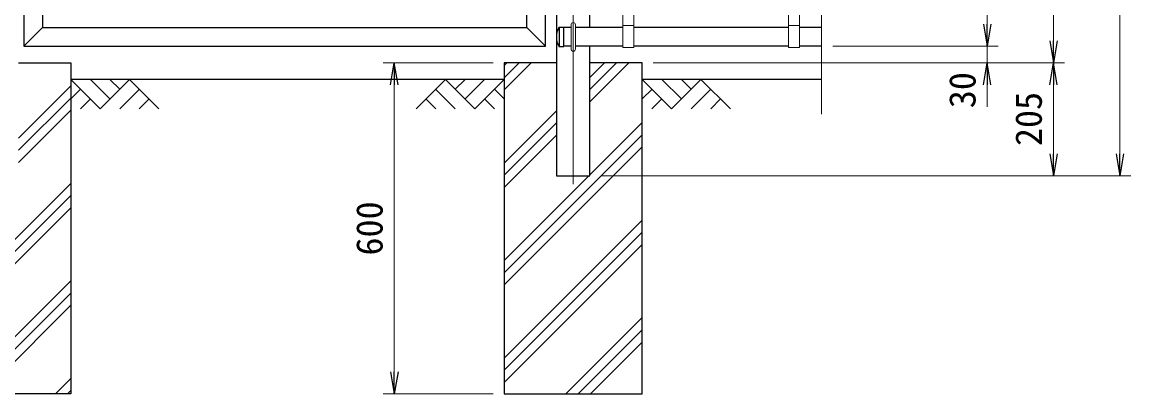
# Model space of a CAD drawing. Units: millimetres, scale not verified. Extents: x -4200 to 4200, y -2970 to 2970.
# Drawn here: x -2582 to -574, y -1138 to -465 of the extents above; entities that cross this region are included whole.
import ezdxf
from ezdxf.enums import TextEntityAlignment as Align

# ---------------------------------------------------------------- set-up
doc = ezdxf.new("R2010")
doc.units = ezdxf.units.MM
doc.header["$LTSCALE"] = 10
doc.linetypes.add('USER1', pattern=[50.8, 31.75, -6.35, 6.35, -6.35])
for name, color, linetype, lineweight in [('0-0_D-STR1', 1, 'Continuous', 25), ('0-1_D-DCR-HCH', 7, 'Continuous', 13), ('0-3_D-STR3', 3, 'Continuous', 13), ('0-4_D-BMK', 2, 'USER1', 13), ('0-5_D-STR4', 7, 'Continuous', 25), ('0-6_D-BGD', 7, 'Continuous', 25), ('0-8_D-STR-DIM', 7, 'Continuous', 13)]:
    doc.layers.add(name, color=color, linetype=linetype, lineweight=lineweight)
doc.layers.add('0-9_0', color=7, linetype='Continuous')
doc.styles.add('ＭＳ ゴシック', font='')
doc.styles.get('ＭＳ ゴシック').set_extended_font_data('MS Gothic')

# ---------------------------------------------------------------- blocks, each defined once
blk = doc.blocks.new('_Open')
at = {"layer": '0-9_0'}
blk.add_line((-10, 1.667), (0, 0), dxfattribs=at)
blk.add_lwpolyline([(-10, -1.667), (0, 0), (-10, 0)], dxfattribs=at)

msp = doc.modelspace()

# ---------------------------------------------------------------- linework, layer by layer
at = {"layer": '0-0_D-STR1'}
for p, q in [((-1633.98, -508.41), (-1633.98, 361.59)), ((-1667.98, -474.41), (-1667.98, 327.59)), ((-1553.48, -474.41), (-1553.48, 327.59)), ((-2578.98, -81.41), (-2578.98, -508.41)), ((-2544.98, -81.41), (-2544.98, -474.41)), ((-2544.98, -474.41), (-2578.98, -508.41)), ((-2544.98, -474.41), (-1667.98, -474.41)), ((-1667.98, -474.41), (-1633.98, -508.41)), ((-1609.06, -473.91), (-1600.73, -473.91)), ((-1608.73, -508.91), (-1608.73, -473.91)), ((-1600.73, -508.91), (-1600.73, -473.91)), ((-1587.73, -474.41), (-1600.73, -474.41)), ((-1493.73, -474.41), (-1579.73, -474.41)), ((-1193.73, -474.41), (-1473.73, -474.41)), ((-1133.73, -474.41), (-1173.73, -474.41)), ((-2578.98, -508.41), (-1633.98, -508.41)), ((-1609.06, -508.91), (-1600.73, -508.91)), ((-1587.73, -508.41), (-1600.73, -508.41)), ((-1493.73, -508.41), (-1579.73, -508.41)), ((-1193.73, -508.41), (-1473.73, -508.41)), ((-1133.73, -508.41), (-1173.73, -508.41))]:
    msp.add_line(p, q, dxfattribs=at)
msp.add_lwpolyline([(-1613.98, 377.59), (-1613.98, -743.41), (-1553.48, -743.41), (-1553.48, -508.41)], dxfattribs=at)
for centre, radius, start, end in [((-1578.5, -491.41), 35.72, 151.52136, 208.47864), ((-1609.06, -474.91), 1, 90, 147.70173), ((-1609.06, -507.91), 1, 212.29827, 270)]:
    msp.add_arc(centre, radius, start, end, dxfattribs=at)
at = {"layer": '0-1_D-DCR-HCH'}
for p, q in [((-1708.73, -587.39), (-1659.74, -538.41)), ((-1708.73, -565.29), (-1681.84, -538.41)), ((-1708.73, -543.2), (-1703.94, -538.41)), ((-1553.48, -608.92), (-1482.96, -538.41)), ((-1553.48, -586.82), (-1505.06, -538.41)), ((-1553.48, -564.72), (-1527.16, -538.41)), ((-2588.48, -674.81), (-2493.73, -580.06)), ((-2440.51, -621.62), (-2493.73, -568.41)), ((-2422.78, -603.88), (-2458.25, -568.41)), ((-2387.3, -568.41), (-2440.51, -621.62)), ((-2405.04, -586.14), (-2422.78, -568.41)), ((-2387.3, -568.41), (-2334.09, -621.62)), ((-1815.15, -568.41), (-1868.36, -621.62)), ((-1815.15, -568.41), (-1761.94, -621.62)), ((-1797.41, -586.14), (-1779.67, -568.41)), ((-1779.67, -603.88), (-1744.2, -568.41)), ((-1761.94, -621.62), (-1708.73, -568.41)), ((-1405.51, -621.62), (-1458.73, -568.41)), ((-1387.78, -603.88), (-1423.25, -568.41)), ((-1352.3, -568.41), (-1405.51, -621.62)), ((-1369.95, -586.24), (-1387.78, -568.41)), ((-1352.3, -568.41), (-1299.09, -621.62)), ((-2588.48, -696.91), (-2493.73, -602.16)), ((-2475.99, -586.14), (-2493.73, -603.8)), ((-2369.56, -586.14), (-2405.2, -621.62)), ((-1832.89, -586.14), (-1797.25, -621.62)), ((-1726.46, -586.14), (-1708.73, -603.8)), ((-1440.99, -586.14), (-1458.73, -603.8)), ((-1334.56, -586.14), (-1370.2, -621.62)), ((-2458.25, -603.88), (-2476.07, -621.62)), ((-2351.83, -603.88), (-2369.65, -621.62)), ((-1850.62, -603.88), (-1832.81, -621.62)), ((-1744.2, -603.88), (-1726.38, -621.62)), ((-1423.25, -603.88), (-1441.07, -621.62)), ((-1316.83, -603.88), (-1334.65, -621.62)), ((-2588.48, -719.01), (-2493.73, -624.26)), ((-1708.73, -719.97), (-1613.98, -625.22)), ((-1708.73, -742.07), (-1613.98, -647.32)), ((-1553.48, -741.5), (-1458.73, -646.75)), ((-1708.73, -918.85), (-1458.73, -668.85)), ((-1708.73, -764.17), (-1613.98, -669.42)), ((-1708.73, -940.94), (-1458.73, -690.94)), ((-2743.73, -1006.84), (-2493.73, -756.84)), ((-1708.73, -896.75), (-1555.38, -743.41)), ((-2743.73, -1028.94), (-2493.73, -778.94)), ((-2743.73, -1051.03), (-2493.73, -801.03)), ((-1708.73, -1073.53), (-1458.73, -823.53)), ((-1708.73, -1095.62), (-1458.73, -845.62)), ((-1708.73, -1117.72), (-1458.73, -867.72)), ((-2698.51, -1138.41), (-2493.73, -933.62)), ((-2676.42, -1138.41), (-2493.73, -955.71)), ((-2654.32, -1138.41), (-2493.73, -977.81)), ((-1596.83, -1138.41), (-1458.73, -1000.3)), ((-1574.73, -1138.41), (-1458.73, -1022.4)), ((-1552.63, -1138.41), (-1458.73, -1044.5)), ((-2521.74, -1138.41), (-2493.73, -1110.39)), ((-2499.64, -1138.41), (-2493.73, -1132.49))]:
    msp.add_line(p, q, dxfattribs=at)
at = {"layer": '0-3_D-STR3'}
for p, q in [((-1493.73, -510.41), (-1493.73, -445.41)), ((-1473.73, -510.41), (-1473.73, -445.41)), ((-1193.73, -510.41), (-1193.73, -445.41)), ((-1173.73, -510.41), (-1173.73, -445.41)), ((-1587.73, -513.41), (-1587.73, -469.41)), ((-1579.73, -513.41), (-1579.73, -469.41)), ((-1473.73, -470.41), (-1493.73, -470.41)), ((-1173.73, -470.41), (-1193.73, -470.41)), ((-1473.73, -510.41), (-1493.73, -510.41)), ((-1173.73, -510.41), (-1193.73, -510.41))]:
    msp.add_line(p, q, dxfattribs=at)
for centre, start, end in [((-1583.73, -469.41), 0, 180), ((-1583.73, -513.41), 180, 0)]:
    msp.add_arc(centre, 4, start, end, dxfattribs=at)
at = {"layer": '0-4_D-BMK'}
msp.add_line((-1583.73, -758.41), (-1583.73, 401.59), dxfattribs=at)
at = {"layer": '0-5_D-STR4'}
for p, q in [((-1613.98, -538.41), (-1708.73, -538.41)), ((-1458.73, -538.41), (-1553.48, -538.41))]:
    msp.add_line(p, q, dxfattribs=at)
for points in [[(-2588.48, -538.41), (-2493.73, -538.41), (-2493.73, -1138.41), (-2743.73, -1138.41), (-2743.73, -538.41)], [(-1708.73, -538.41), (-1708.73, -1138.41), (-1458.73, -1138.41), (-1458.73, -538.41)]]:
    msp.add_lwpolyline(points, dxfattribs=at)
at = {"layer": '0-6_D-BGD'}
for p, q in [((-1708.73, -568.41), (-2493.73, -568.41)), ((-1133.73, -568.41), (-1458.73, -568.41))]:
    msp.add_line(p, q, dxfattribs=at)
at = {"layer": '0-8_D-STR-DIM'}
for p, q in [((-593.73, -703.41), (-593.73, 346.59)), ((-833.73, -468.41), (-833.73, 321.59)), ((-713.73, -498.41), (-713.73, 321.59)), ((-1133.73, -631.41), (-1133.73, -89.06)), ((-833.73, -468.41), (-833.73, -428.41)), ((-1113.73, -508.41), (-813.73, -508.41)), ((-1113.73, -508.41), (-813.73, -508.41)), ((-833.73, -538.41), (-833.73, -508.41)), ((-1728.73, -538.41), (-1927.74, -538.41)), ((-1438.73, -538.41), (-813.73, -538.41)), ((-1438.73, -538.41), (-693.73, -538.41)), ((-1438.73, -538.41), (-693.73, -538.41)), ((-1907.74, -1098.41), (-1907.74, -578.41)), ((-833.73, -578.41), (-833.73, -618.41)), ((-713.73, -578.41), (-713.73, -703.41)), ((-1533.48, -743.41), (-573.73, -743.41)), ((-1533.48, -743.41), (-693.73, -743.41)), ((-1728.73, -1138.41), (-1927.74, -1138.41))]:
    msp.add_line(p, q, dxfattribs=at)

# ---------------------------------------------------------------- block references
at = {"layer": '0-8_D-STR-DIM', "xscale": 4, "yscale": 4}
for p, rotation in [((-833.73, -508.41), 270), ((-833.73, -508.41), 270), ((-713.73, -538.41), 270), ((-1907.74, -538.41), 90), ((-833.73, -538.41), 90), ((-713.73, -538.41), 90), ((-713.73, -743.41), 270), ((-593.73, -743.41), 270), ((-1907.74, -1138.41), 270)]:
    msp.add_blockref('_Open', p, dxfattribs=dict(at, rotation=rotation))

# ---------------------------------------------------------------- texts
at = {"layer": '0-8_D-STR-DIM', "style": 'ＭＳ ゴシック'}
for s, p in [('30', (-840.47, -620.6)), ('205', (-720.47, -689.26)), ('600', (-1914.49, -887.66))]:
    msp.add_text(s, height=48.09, rotation=90, dxfattribs=at).set_placement(p, align=Align.BOTTOM_LEFT)

doc.saveas('drawing.dxf')
